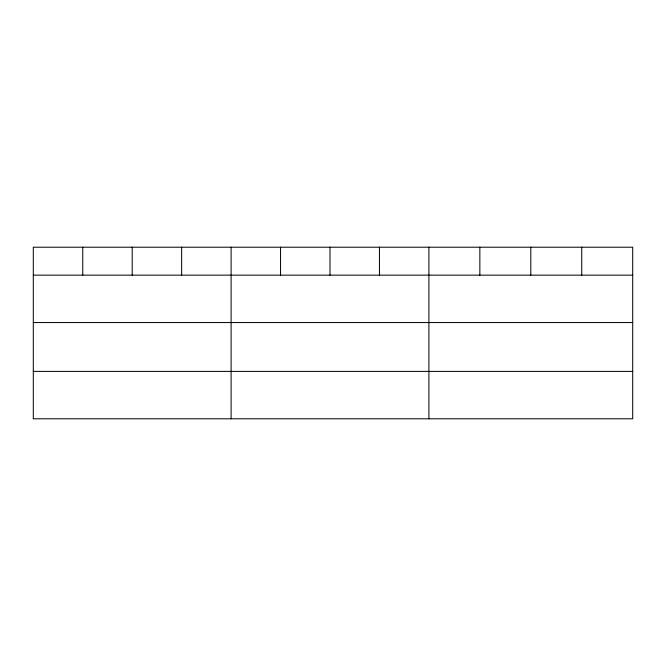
<?xml version="1.0" encoding="UTF-8"?>
<svg xmlns="http://www.w3.org/2000/svg" width="666" height="666" viewBox="0 0 666 666"><rect width="100%" height="100%" fill="white"/><g stroke="black" fill="none" stroke-linecap="round" stroke-linejoin="round"><path stroke-width="1" d="M632.7 322.552L632.7 247.211L33.3 247.211L33.3 418.789L632.7 418.789L632.7 322.552L33.3 322.552M33.3 275.15L632.7 275.15M33.3 371.387L632.7 371.387M581.751 247.211L581.751 275.15M530.802 247.211L530.802 275.15M479.853 247.211L479.853 275.15M428.904 247.211L428.904 418.789M379.454 247.211L379.454 275.15M330.003 247.211L330.003 275.15M280.553 247.211L280.553 275.15M231.102 247.211L231.102 418.789M181.651 247.211L181.651 275.15M132.201 247.211L132.201 275.15M82.751 247.211L82.751 275.15"/></g></svg>
